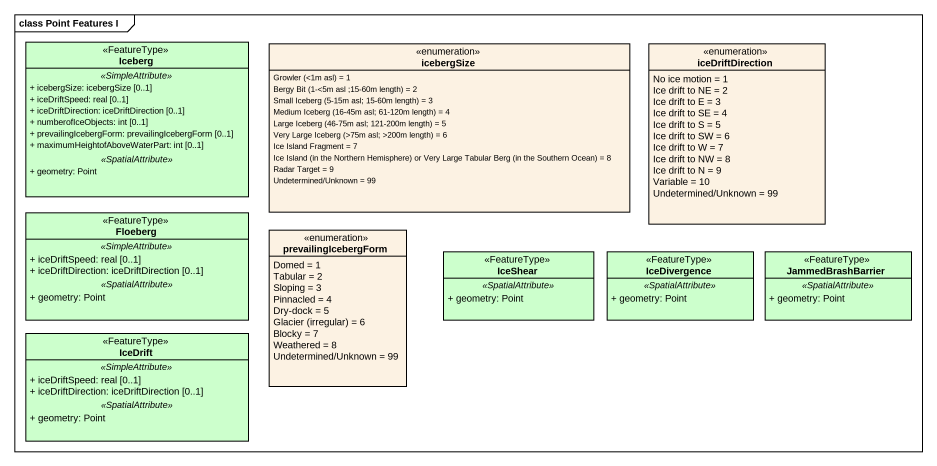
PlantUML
@startuml
mainframe class Point Features I
hide circle
hide empty members
skinparam classAttributeIconSize 0
class Iceberg <<FeatureType>> #CCFFCC {
  .. <<SimpleAttribute>> ..
  + icebergSize: icebergSize [0..1]
  + iceDriftSpeed: real [0..1]
  + iceDriftDirection: iceDriftDirection [0..1]
  + numberofIceObjects: int [0..1]
  + prevailingIcebergForm: prevailingIcebergForm [0..1]
  + maximumHeightofAboveWaterPart: int [0..1]
  .. <<SpatialAttribute>> ..
  + geometry: Point
}
enum icebergSize #FCF2E3 {
  {field} Growler (<1m asl) = 1
  {field} Bergy Bit (1-<5m asl ;15-60m length) = 2
  {field} Small Iceberg (5-15m asl; 15-60m length) = 3
  {field} Medium Iceberg (16-45m asl; 61-120m length) = 4
  {field} Large Iceberg (46-75m asl; 121-200m length) = 5
  {field} Very Large Iceberg (>75m asl; >200m length) = 6
  Ice Island Fragment = 7
  {field} Ice Island (in the Northern Hemisphere) or Very Large Tabular Berg (in the Southern Ocean) = 8
  Radar Target = 9
  Undetermined/Unknown = 99
}
enum iceDriftDirection #FCF2E3 {
  No ice motion = 1
  Ice drift to NE = 2
  Ice drift to E = 3
  Ice drift to SE = 4
  Ice drift to S = 5
  Ice drift to SW = 6
  Ice drift to W = 7
  Ice drift to NW = 8
  Ice drift to N = 9
  Variable = 10
  Undetermined/Unknown = 99
}
class Floeberg <<FeatureType>> #CCFFCC {
  .. <<SimpleAttribute>> ..
  + iceDriftSpeed: real [0..1]
  + iceDriftDirection: iceDriftDirection [0..1]
  .. <<SpatialAttribute>> ..
  + geometry: Point
}
enum prevailingIcebergForm #FCF2E3 {
  Domed = 1
  Tabular = 2
  Sloping = 3
  Pinnacled = 4
  Dry-dock = 5
  {field} Glacier (irregular) = 6
  Blocky = 7
  Weathered = 8
  Undetermined/Unknown = 99
}
class IceShear <<FeatureType>> #CCFFCC {
  .. <<SpatialAttribute>> ..
  + geometry: Point
}
class IceDivergence <<FeatureType>> #CCFFCC {
  .. <<SpatialAttribute>> ..
  + geometry: Point
}
class JammedBrashBarrier <<FeatureType>> #CCFFCC {
  .. <<SpatialAttribute>> ..
  + geometry: Point
}
class IceDrift <<FeatureType>> #CCFFCC {
  .. <<SimpleAttribute>> ..
  + iceDriftSpeed: real [0..1]
  + iceDriftDirection: iceDriftDirection [0..1]
  .. <<SpatialAttribute>> ..
  + geometry: Point
}
@enduml
